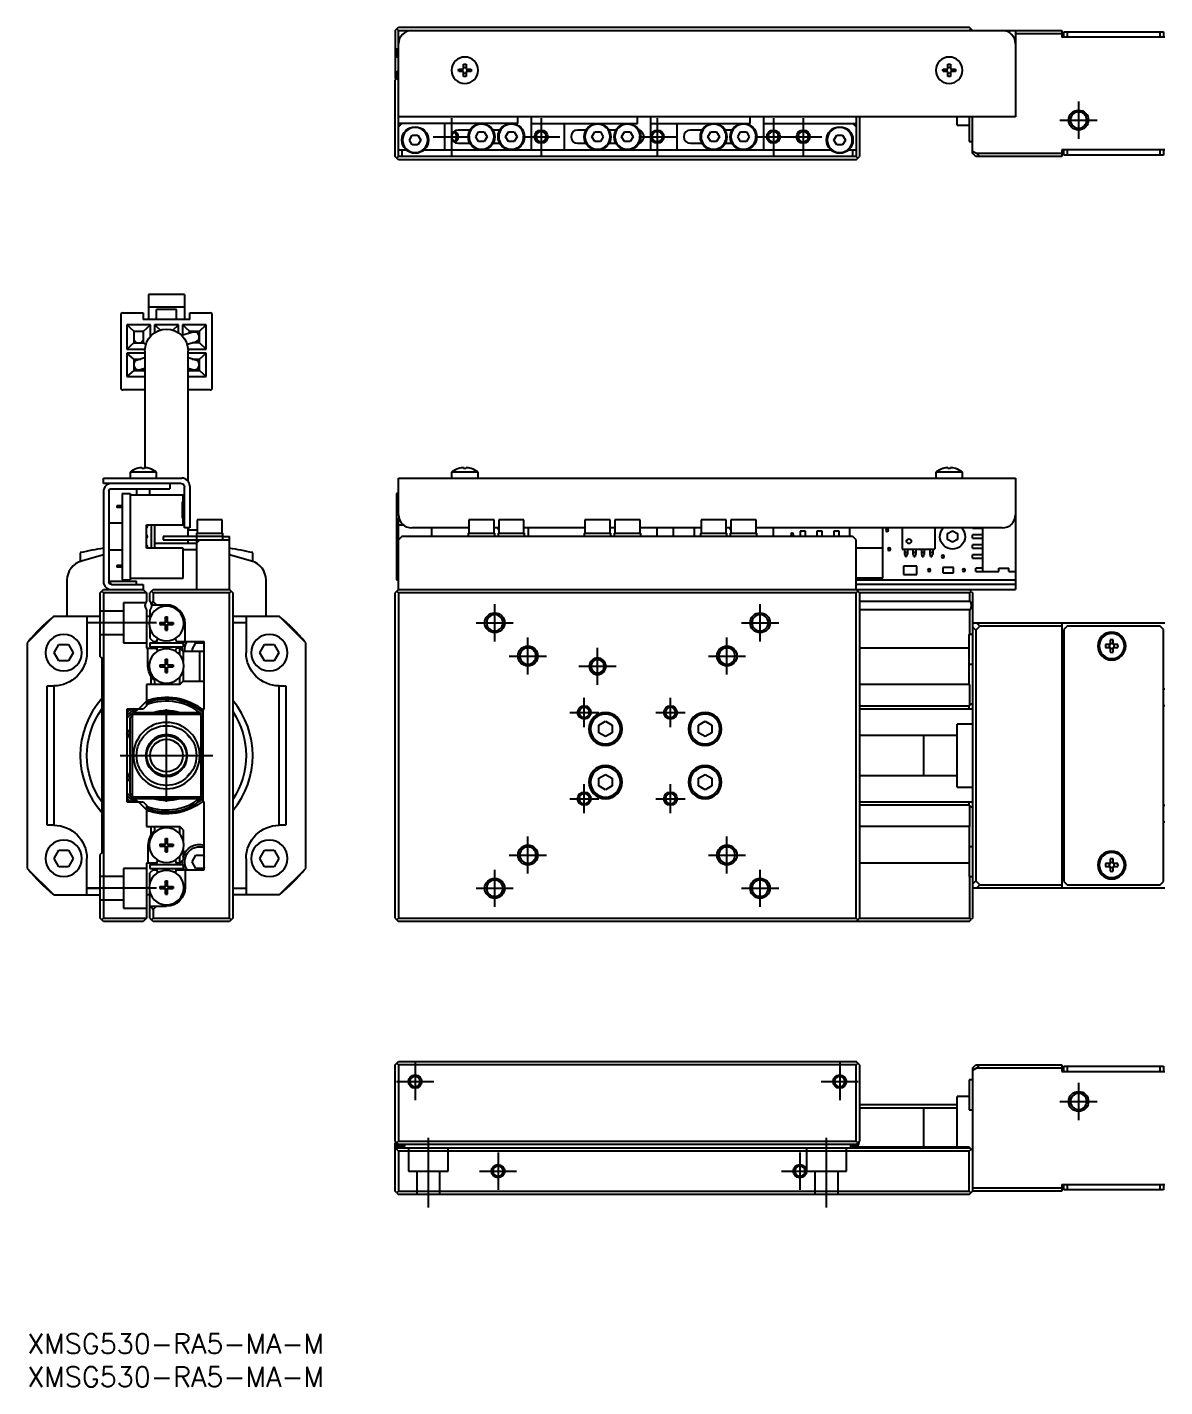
# Model space of a CAD drawing. Extents: x 0 to 802, y -8 to 208.
# Drawn here: x 0 to 171.5, y -8 to 196.9 of the extents above; entities that cross this region are included whole.
import ezdxf

# ---------------------------------------------------------------- set-up
doc = ezdxf.new("R2010")
doc.units = 0
doc.header["$LTSCALE"] = 0.5
doc.linetypes.add('CENTER', pattern=[50.8, 31.75, -6.35, 6.35, -6.35])
doc.linetypes.add('DASHED', pattern=[19.05, 12.7, -6.35])
for name, color, linetype in [('MSM_CENTER', 1, 'CENTER'), ('MSM_CONTINUOUS', 7, 'CONTINUOUS'), ('MSM_DASHED', 4, 'DASHED'), ('MSM_NARROW', 5, 'CONTINUOUS'), ('MSM_PART_NUMBER', 7, 'CONTINUOUS')]:
    doc.layers.add(name, color=color, linetype=linetype)
doc.styles.get("Standard").update_dxf_attribs({"font": 'txt.shx', "height": 1, "bigfont": 'bigfont.shx'})

# ---------------------------------------------------------------- blocks, each defined once
blk = doc.blocks.new('*U2')
at = {"layer": 'MSM_PART_NUMBER'}
blk.add_text('XMSG530-RA5-MA-M', height=3, dxfattribs=at).set_placement((0, -3))
blk = doc.blocks.new('*U3')
at = {"layer": 'MSM_PART_NUMBER'}
blk.add_text('XMSG530-RA5-MA-M', height=3, dxfattribs=at).set_placement((0, -8))

msp = doc.modelspace()

# ---------------------------------------------------------------- linework, layer by layer
at = {"layer": 'MSM_CENTER'}
for p, q in [((158.47, 185.69), (158.47, 180.09)), ((63.97, 183.19), (63.97, 177.59)), ((77.47, 183.19), (77.47, 177.59)), ((94.97, 183.19), (94.97, 177.59)), ((112.47, 183.19), (112.47, 177.59)), ((116.97, 183.19), (116.97, 177.59)), ((155.67, 182.89), (161.27, 182.89)), ((61.17, 180.39), (66.77, 180.39)), ((74.67, 180.39), (80.27, 180.39)), ((92.17, 180.39), (97.77, 180.39)), ((109.67, 180.39), (119.77, 180.39)), ((70.47, 104.33), (70.47, 109.93)), ((110.47, 104.33), (110.47, 109.93)), ((19.5, 107.13), (9, 107.13)), ((67.67, 107.13), (73.27, 107.13)), ((107.67, 107.13), (113.27, 107.13)), ((75.47, 99.33), (75.47, 104.93)), ((105.47, 99.33), (105.47, 104.93)), ((85.97, 97.78), (85.97, 103.38)), ((72.67, 102.13), (78.27, 102.13)), ((83.17, 100.58), (88.77, 100.58)), ((102.67, 102.13), (108.27, 102.13)), ((83.97, 91.43), (83.97, 95.83)), ((96.97, 91.43), (96.97, 95.83)), ((21, 80.13), (21, 94.13)), ((81.77, 93.63), (86.17, 93.63)), ((94.77, 93.63), (99.17, 93.63)), ((14, 87.13), (28, 87.13)), ((83.97, 78.43), (83.97, 82.83)), ((96.97, 78.43), (96.97, 82.83)), ((81.77, 80.63), (86.17, 80.63)), ((94.77, 80.63), (99.17, 80.63)), ((75.47, 69.33), (75.47, 74.93)), ((105.47, 69.33), (105.47, 74.93)), ((72.67, 72.13), (78.27, 72.13)), ((102.67, 72.13), (108.27, 72.13)), ((70.47, 64.33), (70.47, 69.93)), ((110.47, 64.33), (110.47, 69.93)), ((19.5, 67.13), (9, 67.13)), ((67.67, 67.13), (73.27, 67.13)), ((107.67, 67.13), (113.27, 67.13)), ((58.47, 40.8), (58.47, 35.2)), ((122.47, 40.8), (122.47, 35.2)), ((55.67, 38), (61.27, 38)), ((119.67, 38), (125.27, 38)), ((158.47, 37.8), (158.47, 32.2)), ((155.67, 35), (161.27, 35)), ((60.47, 19), (60.47, 29.5)), ((120.47, 19), (120.47, 29.5)), ((70.97, 27.3), (70.97, 21.7)), ((116.47, 27.3), (116.47, 21.7)), ((68.17, 24.5), (73.77, 24.5)), ((113.67, 24.5), (119.27, 24.5))]:
    msp.add_line(p, q, dxfattribs=at)
at = {"layer": 'MSM_CONTINUOUS'}
for p, q in [((55.47, 196.39), (55.97, 196.89)), ((55.97, 196.89), (141.97, 196.89)), ((142.47, 196.39), (141.97, 196.89)), ((55.47, 196.39), (55.47, 189.19)), ((55.72, 196.64), (55.97, 196.39)), ((55.97, 196.39), (155.97, 196.39)), ((55.97, 177.39), (55.97, 196.39)), ((141.97, 196.39), (142.22, 196.64)), ((148.97, 196.39), (148.97, 183.39)), ((155.97, 195.89), (148.97, 195.89)), ((155.97, 196.39), (155.97, 195.39)), ((171.47, 195.39), (155.97, 195.39)), ((156.27, 195.39), (156.27, 196.19)), ((156.27, 196.19), (171.27, 196.19)), ((156.77, 196.19), (156.77, 195.39)), ((170.77, 195.39), (170.77, 196.19)), ((171.27, 196.19), (171.27, 195.39)), ((55.67, 193.59), (55.67, 192.39)), ((55.97, 193.59), (55.67, 193.59)), ((55.97, 192.39), (55.67, 192.39)), ((65.04, 190.59), (65.77, 190.59)), ((65.77, 190.59), (65.77, 191.32)), ((66.17, 191.32), (66.17, 190.59)), ((66.17, 190.59), (66.9, 190.59)), ((138.04, 190.59), (138.77, 190.59)), ((138.77, 190.59), (138.77, 191.32)), ((139.17, 191.32), (139.17, 190.59)), ((139.17, 190.59), (139.9, 190.59)), ((55.97, 190.39), (55.47, 189.89)), ((55.97, 189.89), (55.47, 189.89)), ((55.97, 189.69), (55.47, 189.69)), ((55.47, 188.89), (55.97, 189.39)), ((55.57, 189.09), (55.47, 189.19)), ((55.47, 177.39), (55.47, 188.89)), ((55.57, 188.99), (55.57, 189.19)), ((55.72, 189.14), (55.97, 188.89)), ((55.97, 189.49), (55.87, 189.49)), ((65.77, 190.19), (65.04, 190.19)), ((65.77, 189.46), (65.77, 190.19)), ((66.17, 190.19), (66.17, 189.46)), ((66.9, 190.19), (66.17, 190.19)), ((138.77, 190.19), (138.04, 190.19)), ((138.77, 189.46), (138.77, 190.19)), ((139.17, 190.19), (139.17, 189.46)), ((139.9, 190.19), (139.17, 190.19)), ((148.97, 183.39), (55.97, 183.39)), ((73.97, 182.39), (55.97, 182.39)), ((55.97, 181.89), (56.47, 182.39)), ((62.97, 178.39), (62.97, 182.39)), ((73.97, 182.39), (73.97, 183.39)), ((75.97, 183.39), (75.97, 178.39)), ((75.97, 182.39), (91.97, 182.39)), ((80.97, 178.39), (80.97, 182.39)), ((91.97, 182.39), (91.97, 183.39)), ((93.97, 183.39), (93.97, 178.39)), ((93.97, 182.39), (108.97, 182.39)), ((97.97, 178.39), (97.97, 182.39)), ((108.97, 182.39), (108.97, 183.39)), ((110.97, 183.39), (110.97, 178.39)), ((110.97, 182.39), (124.97, 182.39)), ((124.47, 182.39), (124.97, 181.89)), ((124.97, 183.39), (124.97, 177.39)), ((125.47, 183.39), (125.47, 177.39)), ((140.17, 182.14), (140.17, 183.39)), ((141.97, 183.39), (141.97, 179.64)), ((142.47, 177.89), (142.47, 183.39)), ((57.6, 179.89), (58.04, 180.64)), ((58.04, 180.64), (58.9, 180.64)), ((58.9, 180.64), (59.34, 179.89)), ((66.74, 181.39), (64.97, 181.39)), ((67.6, 180.39), (68.04, 181.14)), ((68.04, 179.64), (67.6, 180.39)), ((68.04, 181.14), (68.9, 181.14)), ((68.9, 181.14), (69.34, 180.39)), ((69.34, 180.39), (68.9, 179.64)), ((71.24, 181.39), (70.2, 181.39)), ((72.1, 180.39), (72.54, 181.14)), ((72.54, 179.64), (72.1, 180.39)), ((72.54, 181.14), (73.4, 181.14)), ((73.4, 181.14), (73.84, 180.39)), ((73.84, 180.39), (73.4, 179.64)), ((84.24, 181.39), (82.97, 181.39)), ((85.1, 180.39), (85.54, 181.14)), ((85.54, 179.64), (85.1, 180.39)), ((85.54, 181.14), (86.4, 181.14)), ((86.4, 181.14), (86.84, 180.39)), ((86.84, 180.39), (86.4, 179.64)), ((88.74, 181.39), (87.7, 181.39)), ((89.6, 180.39), (90.04, 181.14)), ((90.04, 179.64), (89.6, 180.39)), ((90.04, 181.14), (90.9, 181.14)), ((90.9, 181.14), (91.34, 180.39)), ((91.34, 180.39), (90.9, 179.64)), ((101.74, 181.39), (99.97, 181.39)), ((102.6, 180.39), (103.04, 181.14)), ((103.04, 179.64), (102.6, 180.39)), ((103.04, 181.14), (103.9, 181.14)), ((103.9, 181.14), (104.34, 180.39)), ((104.34, 180.39), (103.9, 179.64)), ((106.24, 181.39), (105.2, 181.39)), ((107.1, 180.39), (107.54, 181.14)), ((107.54, 179.64), (107.1, 180.39)), ((107.54, 181.14), (108.4, 181.14)), ((108.4, 181.14), (108.84, 180.39)), ((108.84, 180.39), (108.4, 179.64)), ((121.6, 179.89), (122.04, 180.64)), ((122.04, 180.64), (122.9, 180.64)), ((122.9, 180.64), (123.34, 179.89)), ((140.17, 182.14), (141.97, 182.14)), ((55.97, 178.39), (57.15, 178.39)), ((56.47, 178.39), (56.47, 177.39)), ((58.04, 179.14), (57.6, 179.89)), ((58.9, 179.14), (58.04, 179.14)), ((59.34, 179.89), (58.9, 179.14)), ((59.79, 178.39), (121.15, 178.39)), ((64.97, 179.39), (66.74, 179.39)), ((68.9, 179.64), (68.04, 179.64)), ((70.2, 179.39), (71.24, 179.39)), ((73.4, 179.64), (72.54, 179.64)), ((82.97, 179.39), (84.24, 179.39)), ((86.4, 179.64), (85.54, 179.64)), ((87.7, 179.39), (88.74, 179.39)), ((90.9, 179.64), (90.04, 179.64)), ((99.97, 179.39), (101.74, 179.39)), ((103.9, 179.64), (103.04, 179.64)), ((105.2, 179.39), (106.24, 179.39)), ((108.4, 179.64), (107.54, 179.64)), ((122.04, 179.14), (121.6, 179.89)), ((122.9, 179.14), (122.04, 179.14)), ((123.34, 179.89), (122.9, 179.14)), ((123.79, 178.39), (124.97, 178.39)), ((124.47, 177.39), (124.47, 178.39)), ((141.97, 179.64), (142.47, 179.64)), ((171.47, 178.39), (155.97, 178.39)), ((155.97, 178.39), (155.97, 177.39)), ((156.27, 177.59), (156.27, 178.39)), ((156.77, 178.39), (156.77, 177.59)), ((170.77, 177.59), (170.77, 178.39)), ((171.27, 178.39), (171.27, 177.59)), ((55.97, 176.89), (55.47, 177.39)), ((55.97, 177.39), (55.72, 177.14)), ((124.97, 177.39), (55.97, 177.39)), ((124.97, 176.89), (55.97, 176.89)), ((125.22, 177.14), (124.97, 177.39)), ((124.97, 176.89), (125.47, 177.39)), ((142.47, 178.2), (143.08, 177.89)), ((142.97, 177.39), (142.47, 177.89)), ((155.97, 177.39), (142.97, 177.39)), ((143.08, 177.89), (155.97, 177.89)), ((143.08, 177.89), (143.58, 177.39)), ((171.27, 177.59), (156.27, 177.59)), ((23.7, 156.63), (18.3, 156.63)), ((18.3, 156.63), (18.3, 152.83)), ((23.7, 156.63), (23.7, 152.83)), ((14.4, 153.83), (17.5, 153.83)), ((17.5, 153.83), (17.5, 152.83)), ((23.7, 154.72), (18.3, 154.72)), ((22.5, 154.33), (19.5, 154.33)), ((19.5, 152.83), (19.5, 154.33)), ((22.5, 152.83), (22.5, 154.33)), ((24.5, 152.83), (24.5, 153.83)), ((24.5, 153.83), (27.6, 153.83)), ((14.1, 153.53), (14.1, 142.53)), ((18.6, 152.03), (15, 152.03)), ((15, 152.03), (15, 148.38)), ((16.05, 151.08), (15, 152.03)), ((24.5, 152.83), (17.5, 152.83)), ((17.55, 151.08), (18.6, 152.03)), ((18.6, 150.33), (18.6, 152.03)), ((22.8, 152.03), (19.2, 152.03)), ((19.2, 152.03), (19.2, 150.84)), ((20.07, 151.25), (19.2, 152.03)), ((21.93, 151.25), (22.8, 152.03)), ((22.8, 150.84), (22.8, 152.03)), ((27, 152.03), (23.4, 152.03)), ((23.4, 152.03), (23.4, 150.48)), ((24.45, 151.08), (23.4, 152.03)), ((25.95, 151.08), (27, 152.03)), ((27, 148.38), (27, 152.03)), ((27.9, 142.53), (27.9, 153.53)), ((16.05, 151.08), (16.05, 149.33)), ((16.05, 151.08), (17.55, 151.08)), ((16.42, 149.33), (16.05, 149.71)), ((17.55, 149.71), (17.17, 149.33)), ((17.55, 149.33), (17.55, 151.08)), ((25, 150.93), (23.28, 150.45)), ((24.45, 150.78), (24.45, 151.08)), ((24.45, 151.08), (25.95, 151.08)), ((25.95, 149.71), (25.57, 149.33)), ((25.95, 149.33), (25.95, 151.08)), ((16.05, 149.33), (15, 148.38)), ((15, 148.38), (17.76, 148.38)), ((15, 147.78), (15, 144.23)), ((17.75, 147.78), (15, 147.78)), ((16.05, 146.88), (15, 147.78)), ((16.05, 149.33), (17.55, 149.33)), ((17.55, 149.33), (17.88, 149.04)), ((17.75, 148.13), (17.75, 130.52)), ((24.1, 149.12), (25.4, 149.49)), ((24.27, 149.17), (24.12, 149.04)), ((24.24, 148.38), (27, 148.38)), ((24.25, 128.47), (24.25, 148.13)), ((27, 147.78), (24.25, 147.78)), ((25.95, 149.33), (24.86, 149.33)), ((25.95, 149.33), (27, 148.38)), ((25.95, 146.88), (27, 147.78)), ((27, 144.23), (27, 147.78)), ((16.05, 146.88), (16.05, 145.13)), ((16.05, 146.88), (17.11, 146.88)), ((16.42, 145.13), (16.05, 145.51)), ((17.75, 147.07), (16.59, 146.73)), ((17.01, 145.29), (17.75, 145.51)), ((25.41, 146.73), (24.25, 147.07)), ((24.25, 145.51), (24.99, 145.29)), ((24.89, 146.88), (25.95, 146.88)), ((25.95, 145.51), (25.57, 145.13)), ((25.95, 145.13), (25.95, 146.88)), ((16.05, 145.13), (15, 144.23)), ((15, 144.23), (17.75, 144.23)), ((16.05, 145.13), (17.55, 145.13)), ((17.46, 145.42), (17.17, 145.13)), ((17.55, 145.13), (17.55, 145.45)), ((17.55, 145.13), (17.75, 144.96)), ((24.45, 145.13), (24.25, 144.96)), ((24.25, 144.23), (27, 144.23)), ((24.45, 145.45), (24.45, 145.13)), ((24.45, 145.13), (25.95, 145.13)), ((24.82, 145.13), (24.54, 145.42)), ((25.95, 145.13), (27, 144.23)), ((17.75, 142.23), (14.4, 142.23)), ((27.6, 142.23), (24.25, 142.23)), ((19.5, 129.83), (15.5, 129.83)), ((15.5, 129.83), (15.5, 128.93)), ((16.57, 130.39), (16.55, 130.39)), ((17.3, 130.39), (17.3, 130.52)), ((17.7, 130.39), (17.3, 130.39)), ((17.7, 130.52), (17.7, 130.39)), ((18.45, 130.39), (18.43, 130.39)), ((19.5, 128.93), (19.5, 129.83)), ((67.97, 129.83), (63.97, 129.83)), ((63.97, 129.83), (63.97, 128.93)), ((65.04, 130.39), (65.02, 130.39)), ((65.77, 130.39), (65.77, 130.52)), ((66.17, 130.39), (65.77, 130.39)), ((66.17, 130.52), (66.17, 130.39)), ((66.92, 130.39), (66.9, 130.39)), ((67.97, 128.93), (67.97, 129.83)), ((140.97, 129.83), (136.97, 129.83)), ((136.97, 129.83), (136.97, 128.93)), ((138.04, 130.39), (138.02, 130.39)), ((138.77, 130.39), (138.77, 130.52)), ((139.17, 130.39), (138.77, 130.39)), ((139.17, 130.52), (139.17, 130.39)), ((139.92, 130.39), (139.9, 130.39)), ((140.97, 128.93), (140.97, 129.83)), ((11.5, 128.13), (11.5, 128.93)), ((11.5, 128.93), (23.3, 128.93)), ((23.2, 128.13), (11.5, 128.13)), ((12.7, 127.33), (21.5, 127.33)), ((16.5, 127.33), (16.5, 126.38)), ((18.5, 126.38), (18.5, 127.33)), ((21.5, 128.13), (21.5, 127.33)), ((23.7, 121.43), (23.7, 127.63)), ((24.5, 127.73), (24.5, 121.43)), ((55.97, 123.43), (55.97, 128.93)), ((55.97, 128.93), (148.97, 128.93)), ((148.97, 128.93), (148.97, 112.13)), ((11.5, 126.93), (11.5, 113.33)), ((12.3, 126.93), (12.3, 113.33)), ((14.3, 126.63), (14.3, 113.63)), ((14.3, 126.63), (15.5, 126.63)), ((15.5, 126.63), (15.5, 113.63)), ((23.5, 126.38), (15.5, 126.38)), ((23.4, 122.88), (23.4, 125.38)), ((23.5, 125.38), (23.4, 125.38)), ((23.5, 125.38), (23.5, 126.38)), ((55.97, 126.63), (55.67, 126.63)), ((55.67, 126.63), (55.67, 113.63)), ((14.3, 124.76), (13.5, 124.76)), ((13.5, 124.76), (13.5, 124.51)), ((14.3, 124.51), (13.5, 124.51)), ((23.4, 124.58), (23.5, 124.58)), ((23.4, 124.21), (23.5, 124.21)), ((23.4, 124.06), (23.5, 124.06)), ((23.4, 123.68), (23.5, 123.68)), ((23.5, 123.68), (23.5, 124.58)), ((14.3, 122.13), (12.3, 122.13)), ((18, 121.88), (23.5, 121.88)), ((18, 118.38), (18, 121.88)), ((18.7, 121.88), (18.7, 118.38)), ((19.2, 121.88), (19.2, 118.38)), ((23.5, 122.88), (23.4, 122.88)), ((23.5, 121.88), (23.5, 122.88)), ((24.5, 121.43), (23.7, 121.43)), ((24.25, 120.13), (24.25, 121.43)), ((24.25, 121.13), (25.6, 121.13)), ((29.4, 122.63), (25.6, 122.63)), ((25.6, 122.63), (25.6, 120.63)), ((29.4, 120.63), (29.4, 122.63)), ((56.05, 122.88), (55.97, 122.88)), ((55.97, 112.13), (55.97, 122.88)), ((55.97, 121.88), (56.71, 121.88)), ((66.57, 121.43), (57.97, 121.43)), ((60.97, 120.13), (60.97, 121.43)), ((70.37, 122.63), (66.57, 122.63)), ((66.57, 122.63), (66.57, 120.63)), ((70.37, 120.63), (70.37, 122.63)), ((71.07, 121.43), (70.37, 121.43)), ((74.87, 122.63), (71.07, 122.63)), ((71.07, 122.63), (71.07, 120.63)), ((74.87, 120.63), (74.87, 122.63)), ((84.07, 121.43), (74.87, 121.43)), ((75.57, 120.13), (75.57, 121.43)), ((87.87, 122.63), (84.07, 122.63)), ((84.07, 122.63), (84.07, 120.63)), ((87.87, 120.63), (87.87, 122.63)), ((88.57, 121.43), (87.87, 121.43)), ((92.37, 122.63), (88.57, 122.63)), ((88.57, 122.63), (88.57, 120.63)), ((92.37, 120.63), (92.37, 122.63)), ((101.57, 121.43), (92.37, 121.43)), ((94.97, 120.13), (94.97, 121.43)), ((97.37, 121.43), (97.37, 120.13)), ((100.57, 120.13), (100.57, 121.43)), ((105.37, 122.63), (101.57, 122.63)), ((101.57, 122.63), (101.57, 120.63)), ((105.37, 120.63), (105.37, 122.63)), ((106.07, 121.43), (105.37, 121.43)), ((109.87, 122.63), (106.07, 122.63)), ((106.07, 122.63), (106.07, 120.63)), ((109.87, 120.63), (109.87, 122.63)), ((146.97, 121.43), (109.87, 121.43)), ((112.47, 120.13), (112.47, 121.43)), ((117.3, 120.93), (116.5, 120.93)), ((116.5, 120.93), (116.5, 120.13)), ((117.3, 120.13), (117.3, 120.93)), ((119.84, 120.93), (119.04, 120.93)), ((119.04, 120.93), (119.04, 120.13)), ((119.84, 120.13), (119.84, 120.93)), ((122.38, 120.93), (121.58, 120.93)), ((121.58, 120.93), (121.58, 120.13)), ((122.38, 120.13), (122.38, 120.93)), ((123.97, 120.13), (123.97, 121.43)), ((128.97, 113.88), (128.97, 121.43)), ((131.91, 118.28), (131.91, 121.43)), ((136.81, 121.43), (136.81, 118.28)), ((138.72, 120.57), (139.47, 121)), ((139.47, 121), (140.22, 120.57)), ((142.47, 121.38), (142.47, 121.43)), ((142.47, 121.38), (143.97, 121.38)), ((143.97, 121.43), (143.97, 114.88)), ((19.2, 119.13), (25.5, 119.13)), ((20.5, 120.13), (20.5, 119.63)), ((29.5, 120.13), (20.5, 120.13)), ((20.5, 119.63), (30.5, 119.63)), ((24.25, 119.13), (24.25, 119.63)), ((25.5, 120.63), (29.5, 120.63)), ((25.5, 120.63), (25.5, 112.13)), ((25.5, 119.13), (26, 119.63)), ((29.5, 119.63), (29.5, 120.63)), ((29.5, 120.13), (30.5, 120.13)), ((30.5, 112.13), (30.5, 120.13)), ((56.47, 120.13), (55.97, 119.63)), ((124.47, 120.13), (56.47, 120.13)), ((66.47, 120.63), (70.47, 120.63)), ((66.47, 120.63), (66.47, 120.13)), ((70.47, 120.13), (70.47, 120.63)), ((70.97, 120.63), (74.97, 120.63)), ((70.97, 120.63), (70.97, 120.13)), ((74.97, 120.13), (74.97, 120.63)), ((83.97, 120.63), (87.97, 120.63)), ((83.97, 120.63), (83.97, 120.13)), ((87.97, 120.13), (87.97, 120.63)), ((88.47, 120.63), (92.47, 120.63)), ((88.47, 120.63), (88.47, 120.13)), ((92.47, 120.13), (92.47, 120.63)), ((101.47, 120.63), (105.47, 120.63)), ((101.47, 120.63), (101.47, 120.13)), ((105.47, 120.13), (105.47, 120.63)), ((105.97, 120.63), (109.97, 120.63)), ((105.97, 120.63), (105.97, 120.13)), ((109.97, 120.13), (109.97, 120.63)), ((124.97, 119.63), (124.47, 120.13)), ((124.97, 112.13), (124.97, 119.63)), ((138.72, 119.7), (138.72, 120.57)), ((139.47, 119.27), (138.72, 119.7)), ((140.22, 119.7), (139.47, 119.27)), ((140.22, 120.57), (140.22, 119.7)), ((142.47, 119.88), (142.47, 120.38)), ((143.97, 120.38), (142.47, 120.38)), ((142.47, 119.88), (143.97, 119.88)), ((142.47, 118.38), (142.47, 118.88)), ((143.97, 118.88), (142.47, 118.88)), ((8, 117.7), (8, 116.38)), ((11.5, 117.39), (8.17, 116.44)), ((12.3, 118.13), (14.3, 118.13)), ((23.5, 118.38), (18, 118.38)), ((23.5, 113.88), (23.5, 118.38)), ((25.5, 118.13), (23.5, 118.13)), ((33.83, 116.44), (30.5, 117.39)), ((34, 116.38), (34, 117.7)), ((128.97, 118.38), (124.97, 118.38)), ((136.71, 118.18), (132.01, 118.18)), ((132.24, 118.18), (132.24, 117.45)), ((132.67, 117.74), (132.24, 117.74)), ((132.36, 117.38), (132.24, 117.45)), ((132.36, 117.13), (132.36, 117.38)), ((132.36, 117.13), (132.56, 117.13)), ((132.67, 117.45), (132.56, 117.38)), ((132.56, 117.38), (132.56, 117.13)), ((132.67, 118.18), (132.67, 117.45)), ((133.51, 118.18), (133.51, 117.45)), ((133.94, 117.74), (133.51, 117.74)), ((133.63, 117.38), (133.51, 117.45)), ((133.63, 117.13), (133.63, 117.38)), ((133.63, 117.13), (133.83, 117.13)), ((133.94, 117.45), (133.83, 117.38)), ((133.83, 117.38), (133.83, 117.13)), ((133.94, 118.18), (133.94, 117.45)), ((134.78, 118.18), (134.78, 117.45)), ((135.21, 117.74), (134.78, 117.74)), ((134.9, 117.38), (134.78, 117.45)), ((134.9, 117.13), (134.9, 117.38)), ((134.9, 117.13), (135.1, 117.13)), ((135.21, 117.45), (135.1, 117.38)), ((135.1, 117.38), (135.1, 117.13)), ((135.21, 118.18), (135.21, 117.45)), ((136.05, 118.18), (136.05, 117.45)), ((136.48, 117.74), (136.05, 117.74)), ((136.17, 117.38), (136.05, 117.45)), ((136.17, 117.13), (136.17, 117.38)), ((136.17, 117.13), (136.37, 117.13)), ((136.48, 117.45), (136.37, 117.38)), ((136.37, 117.38), (136.37, 117.13)), ((136.48, 118.18), (136.48, 117.45)), ((142.47, 118.38), (143.97, 118.38)), ((142.47, 116.88), (142.47, 117.38)), ((143.97, 117.38), (142.47, 117.38)), ((142.47, 116.88), (143.97, 116.88)), ((13.5, 115.76), (13.5, 115.51)), ((14.3, 115.76), (13.5, 115.76)), ((14.3, 115.51), (13.5, 115.51)), ((134.09, 115.68), (132.09, 115.68)), ((132.09, 115.68), (132.09, 114.43)), ((134.09, 114.43), (134.09, 115.68)), ((138.01, 115.45), (138.01, 114.65)), ((139.61, 115.45), (138.01, 115.45)), ((139.61, 114.65), (139.61, 115.45)), ((142.97, 114.88), (142.97, 115.38)), ((143.97, 115.38), (142.97, 115.38)), ((142.97, 114.88), (146.47, 114.88)), ((146.47, 114.88), (146.47, 115.38)), ((146.47, 115.38), (147.97, 115.38)), ((147.97, 114.88), (147.97, 115.38)), ((147.97, 114.88), (148.97, 114.88)), ((6, 113.55), (6, 108.13)), ((12.5, 113.43), (16.5, 113.43)), ((12.5, 113.43), (12.5, 112.99)), ((12.7, 112.93), (17.5, 112.93)), ((14.3, 113.63), (15.5, 113.63)), ((15.22, 113.63), (15.22, 113.43)), ((15.5, 113.88), (23.5, 113.88)), ((16.5, 112.93), (16.5, 113.43)), ((17.5, 112.93), (17.5, 112.13)), ((36, 108.13), (36, 113.55)), ((55.67, 113.63), (55.97, 113.63)), ((128.97, 113.88), (124.97, 113.88)), ((124.97, 113.63), (148.97, 113.63)), ((148.97, 112.93), (124.97, 112.93)), ((132.09, 114.43), (134.09, 114.43)), ((138.01, 114.65), (139.61, 114.65)), ((11, 111.63), (11.25, 111.88)), ((11, 102.03), (11, 111.63)), ((11.25, 111.88), (11.5, 112.13)), ((11.5, 111.63), (11.25, 111.88)), ((11.5, 112.13), (17.5, 112.13)), ((11.5, 111.63), (11.5, 62.63)), ((18, 111.63), (11.5, 111.63)), ((17.5, 112.13), (18, 111.63)), ((18, 111.63), (18, 110.4)), ((18.75, 111.88), (18.5, 111.63)), ((18.5, 110.4), (18.5, 111.63)), ((18.75, 111.88), (19, 112.13)), ((19, 111.63), (18.75, 111.88)), ((19, 112.13), (30.5, 112.13)), ((19, 111.63), (19, 110.33)), ((30.5, 111.63), (19, 111.63)), ((30.5, 112.13), (31, 111.63)), ((30.75, 111.88), (30.5, 111.63)), ((30.5, 62.63), (30.5, 111.63)), ((31, 111.63), (31, 62.63)), ((55.97, 112.13), (55.47, 111.63)), ((55.47, 62.63), (55.47, 111.63)), ((55.72, 111.88), (55.97, 111.63)), ((55.97, 112.13), (148.97, 112.13)), ((124.97, 111.63), (55.97, 111.63)), ((55.97, 111.63), (55.97, 62.63)), ((125.47, 111.63), (124.97, 112.13)), ((124.97, 111.63), (125.22, 111.88)), ((124.97, 62.63), (124.97, 111.63)), ((142.07, 111.63), (125.47, 111.63)), ((125.47, 111.63), (125.47, 62.63)), ((142.27, 111.83), (141.97, 112.13)), ((142.07, 111.63), (142.27, 111.83)), ((142.07, 110.4), (142.07, 111.63)), ((142.27, 111.83), (142.47, 111.63)), ((142.47, 111.63), (142.47, 62.63)), ((18, 109.07), (18, 103.33)), ((18.5, 109.07), (18.5, 107.75)), ((19, 110.33), (18.73, 109.95)), ((18.74, 109.83), (21, 109.83)), ((19.5, 109.83), (19, 110.33)), ((125.47, 110.4), (142.07, 110.4)), ((142.07, 109.07), (125.47, 109.07)), ((142.07, 105.38), (142.07, 109.07)), ((4, 108.13), (0, 104.13)), ((4, 108.13), (11, 108.13)), ((9, 108.13), (9, 102.63)), ((11, 107.13), (9, 107.13)), ((18, 108.13), (18.5, 108.13)), ((18.4, 107.13), (18, 107.13)), ((20, 107.18), (20.79, 107.18)), ((20, 107.18), (20, 106.89)), ((20, 106.89), (20.79, 106.89)), ((20.53, 106.89), (20.53, 107.18)), ((20.85, 108.03), (21.14, 108.03)), ((20.85, 107.24), (20.85, 108.03)), ((21.14, 107.5), (20.85, 107.5)), ((20.85, 106.03), (20.85, 106.83)), ((20.85, 106.56), (21.14, 106.56)), ((21.14, 107.24), (21.14, 108.03)), ((21.14, 106.03), (21.14, 106.83)), ((21.2, 107.18), (22, 107.18)), ((21.2, 106.89), (22, 106.89)), ((21.47, 106.89), (21.47, 107.18)), ((22, 107.18), (22, 106.89)), ((23.8, 104.33), (23.8, 107.03)), ((31, 108.13), (38, 108.13)), ((33, 107.13), (31, 107.13)), ((33, 108.13), (33, 102.63)), ((42, 104.13), (38, 108.13)), ((142.47, 107.13), (171.47, 107.13)), ((143.58, 106.63), (142.97, 106.02)), ((143.08, 107.13), (143.58, 106.63)), ((155.97, 106.63), (143.58, 106.63)), ((155.97, 107.13), (155.97, 67.13)), ((156.77, 106.63), (156.27, 106.13)), ((170.77, 106.63), (156.77, 106.63)), ((171.27, 106.13), (170.77, 106.63)), ((18.5, 106.32), (18.5, 104.83)), ((18.5, 104.83), (19, 104.33)), ((20.85, 106.03), (21.14, 106.03)), ((22.54, 104.33), (22.33, 104.71)), ((141.97, 97.83), (141.97, 105.38)), ((142.47, 105.38), (141.97, 105.38)), ((142.97, 106.02), (142.47, 106.52)), ((142.97, 106.02), (142.97, 68.25)), ((156.27, 106.13), (156.27, 68.13)), ((163.23, 104.55), (163.23, 103.87)), ((163.71, 103.87), (163.71, 104.55)), ((171.27, 68.13), (171.27, 106.13)), ((0, 104.13), (0, 70.13)), ((4.06, 102.63), (4.78, 103.88)), ((4.78, 101.38), (4.06, 102.63)), ((4.78, 103.88), (6.22, 103.88)), ((6.22, 103.88), (6.94, 102.63)), ((6.94, 102.63), (6.22, 101.38)), ((18, 103.33), (19.46, 103.33)), ((18.2, 100.63), (18.2, 103.33)), ((18.5, 104.13), (18.5, 103.53)), ((18.5, 104.13), (23.5, 104.13)), ((18.5, 103.53), (23.5, 103.53)), ((19, 104.33), (19.46, 104.33)), ((19.54, 104.47), (19.46, 104.33)), ((19.46, 103.33), (19.67, 102.96)), ((22.46, 103.2), (22.54, 103.33)), ((22.54, 104.33), (26.7, 104.33)), ((23, 103.33), (22.54, 103.33)), ((23, 102.3), (23, 103.33)), ((23.5, 102.83), (23, 103.33)), ((23.5, 104.13), (23.5, 103.53)), ((23.5, 102.83), (23.5, 101.35)), ((26.7, 102.83), (23.5, 102.83)), ((24.85, 103.13), (25.42, 104.13)), ((25.02, 102.83), (24.85, 103.13)), ((25.42, 104.13), (26.58, 104.13)), ((26, 98.33), (26, 102.83)), ((26.58, 104.13), (26.7, 103.92)), ((26.7, 94.13), (26.7, 104.33)), ((35.06, 102.63), (35.78, 103.88)), ((35.78, 101.38), (35.06, 102.63)), ((35.78, 103.88), (37.22, 103.88)), ((37.22, 103.88), (37.94, 102.63)), ((37.94, 102.63), (37.22, 101.38)), ((42, 70.13), (42, 104.13)), ((141.97, 103.33), (125.47, 103.33)), ((163.23, 103.87), (162.55, 103.87)), ((162.55, 103.39), (163.23, 103.39)), ((163.23, 103.39), (163.23, 102.72)), ((164.39, 103.87), (163.71, 103.87)), ((163.71, 102.72), (163.71, 103.39)), ((163.71, 103.39), (164.39, 103.39)), ((6.22, 101.38), (4.78, 101.38)), ((11, 102.03), (11.3, 101.73)), ((11.3, 72.53), (11.3, 101.73)), ((20, 100.78), (20.79, 100.78)), ((20, 100.78), (20, 100.49)), ((20, 100.49), (20.79, 100.49)), ((20.53, 100.49), (20.53, 100.78)), ((20.85, 101.63), (21.14, 101.63)), ((20.85, 100.84), (20.85, 101.63)), ((21.14, 101.1), (20.85, 101.1)), ((20.85, 99.63), (20.85, 100.43)), ((21.14, 100.84), (21.14, 101.63)), ((21.14, 99.63), (21.14, 100.43)), ((21.2, 100.78), (22, 100.78)), ((21.2, 100.49), (22, 100.49)), ((21.47, 100.49), (21.47, 100.78)), ((22, 100.78), (22, 100.49)), ((37.22, 101.38), (35.78, 101.38)), ((141.97, 100.88), (142.47, 100.88)), ((18.7, 97.83), (18.7, 99.04)), ((19.2, 98.49), (19.2, 97.83)), ((20.85, 100.16), (21.14, 100.16)), ((20.85, 99.63), (21.14, 99.63)), ((23, 97.83), (23, 98.97)), ((23.5, 99.92), (23.5, 98.33)), ((3, 76.63), (3, 97.63)), ((3, 97.63), (4, 97.63)), ((4, 97.63), (4, 76.63)), ((23, 97.83), (18, 97.83)), ((18, 97.83), (18, 94.63)), ((23, 97.83), (23.5, 98.33)), ((23.5, 98.33), (26.7, 98.33)), ((38, 76.63), (38, 97.63)), ((38, 97.63), (39, 97.63)), ((39, 97.63), (39, 76.63)), ((142.07, 97.83), (125.47, 97.83)), ((142.07, 94.78), (142.07, 97.83)), ((156.27, 97.13), (155.97, 97.13)), ((171.47, 97.13), (171.27, 97.13)), ((16.79, 94.13), (18, 95.34)), ((18, 94.63), (17.5, 94.13)), ((125.47, 94.63), (141.97, 94.63)), ((141.97, 94.63), (142.07, 94.78)), ((141.97, 94.13), (141.97, 94.63)), ((142.47, 94.94), (142.07, 94.78)), ((155.97, 95.38), (156.27, 95.38)), ((171.47, 94.63), (171.27, 94.63)), ((17.5, 94.13), (15, 94.13)), ((15, 94.13), (15, 80.13)), ((15.5, 92.83), (15.8, 93.13)), ((15.5, 81.43), (15.5, 92.83)), ((16, 93.33), (15.8, 93.13)), ((15.8, 93.13), (15.8, 81.13)), ((16, 93.33), (16.3, 93.63)), ((26, 93.33), (16, 93.33)), ((16.3, 93.63), (25.7, 93.63)), ((25.7, 93.63), (26, 93.33)), ((26.2, 93.13), (26, 93.33)), ((26.2, 81.13), (26.2, 93.13)), ((26.2, 93.13), (26.5, 92.83)), ((26.5, 80.13), (26.5, 94.13)), ((26.5, 94.13), (26.7, 94.13)), ((86.17, 91.71), (87.17, 92.29)), ((87.17, 92.29), (88.17, 91.71)), ((101.17, 91.71), (102.17, 92.29)), ((102.17, 92.29), (103.17, 91.71)), ((142.47, 94.13), (125.47, 94.13)), ((24.2, 90.11), (24.2, 90.3)), ((86.17, 90.56), (86.17, 91.71)), ((87.17, 89.98), (86.17, 90.56)), ((88.17, 90.56), (87.17, 89.98)), ((88.17, 91.71), (88.17, 90.56)), ((101.17, 90.56), (101.17, 91.71)), ((102.17, 89.98), (101.17, 90.56)), ((103.17, 90.56), (102.17, 89.98)), ((103.17, 91.71), (103.17, 90.56)), ((140.17, 82.38), (140.17, 91.88)), ((142.47, 91.88), (140.17, 91.88)), ((156.17, 92.13), (155.97, 91.93)), ((156.17, 92.13), (156.17, 82.13)), ((156.27, 92.13), (156.17, 92.13)), ((24.2, 90.11), (24.42, 89.88)), ((24.42, 90.05), (24.42, 89.88)), ((24.42, 89.88), (24.56, 89.88)), ((140.17, 90.13), (125.47, 90.13)), ((135.17, 84.13), (135.17, 90.13)), ((18.03, 86.07), (18.03, 86.07)), ((23.96, 86.07), (23.96, 86.07)), ((19.56, 84.33), (19.62, 84.33)), ((19.69, 84.27), (19.62, 84.33)), ((22.37, 84.33), (22.31, 84.27)), ((22.37, 84.33), (22.44, 84.33)), ((24.42, 84.38), (24.2, 84.16)), ((24.2, 83.97), (24.2, 84.16)), ((24.42, 84.38), (24.42, 84.22)), ((24.56, 84.38), (24.42, 84.38)), ((86.17, 83.71), (87.17, 84.29)), ((87.17, 84.29), (88.17, 83.71)), ((101.17, 83.71), (102.17, 84.29)), ((102.17, 84.29), (103.17, 83.71)), ((125.47, 84.13), (140.17, 84.13)), ((86.17, 82.56), (86.17, 83.71)), ((87.17, 81.98), (86.17, 82.56)), ((88.17, 82.56), (87.17, 81.98)), ((88.17, 83.71), (88.17, 82.56)), ((101.17, 82.56), (101.17, 83.71)), ((102.17, 81.98), (101.17, 82.56)), ((103.17, 82.56), (102.17, 81.98)), ((103.17, 83.71), (103.17, 82.56)), ((140.17, 82.38), (142.47, 82.38)), ((155.97, 82.33), (156.17, 82.13)), ((156.17, 82.13), (156.27, 82.13)), ((15, 80.13), (17.5, 80.13)), ((15.8, 81.13), (15.5, 81.43)), ((15.8, 81.13), (16, 80.93)), ((16, 80.93), (26, 80.93)), ((16.3, 80.63), (16, 80.93)), ((25.7, 80.63), (16.3, 80.63)), ((18, 78.93), (16.79, 80.13)), ((17.5, 80.13), (18, 79.63)), ((26, 80.93), (25.7, 80.63)), ((26, 80.93), (26.2, 81.13)), ((26.5, 81.43), (26.2, 81.13)), ((26.7, 80.13), (26.5, 80.13)), ((26.7, 69.93), (26.7, 80.13)), ((125.47, 80.13), (142.47, 80.13)), ((141.97, 79.63), (141.97, 80.13)), ((18, 79.63), (18, 76.43)), ((141.97, 79.63), (125.47, 79.63)), ((142.07, 79.49), (141.97, 79.63)), ((142.07, 76.43), (142.07, 79.49)), ((142.07, 79.49), (142.47, 79.33)), ((156.27, 78.88), (155.97, 78.88)), ((171.27, 79.63), (171.47, 79.63)), ((4, 76.63), (3, 76.63)), ((18, 76.43), (23, 76.43)), ((18.7, 75.23), (18.7, 76.43)), ((19.2, 76.43), (19.2, 75.78)), ((23, 75.3), (23, 76.43)), ((23.5, 75.93), (23, 76.43)), ((23.5, 75.93), (23.5, 74.35)), ((39, 76.63), (38, 76.63)), ((142.07, 76.43), (125.47, 76.43)), ((141.97, 76.43), (141.97, 68.88)), ((155.97, 77.13), (156.27, 77.13)), ((171.27, 77.13), (171.47, 77.13)), ((20, 73.78), (20.79, 73.78)), ((20, 73.78), (20, 73.49)), ((20.53, 73.49), (20.53, 73.78)), ((20.85, 74.63), (21.14, 74.63)), ((20.85, 73.84), (20.85, 74.63)), ((21.14, 74.1), (20.85, 74.1)), ((21.14, 73.84), (21.14, 74.63)), ((21.2, 73.78), (22, 73.78)), ((21.47, 73.49), (21.47, 73.78)), ((22, 73.78), (22, 73.49)), ((4.06, 71.63), (4.78, 72.88)), ((4.78, 72.88), (6.22, 72.88)), ((6.22, 72.88), (6.94, 71.63)), ((11.3, 72.53), (11, 72.23)), ((11, 62.63), (11, 72.23)), ((18.2, 73.63), (18.2, 70.93)), ((20, 73.49), (20.79, 73.49)), ((20.85, 72.63), (20.85, 73.43)), ((20.85, 73.16), (21.14, 73.16)), ((20.85, 72.63), (21.14, 72.63)), ((21.14, 72.63), (21.14, 73.43)), ((21.2, 73.49), (22, 73.49)), ((23, 70.93), (23, 71.97)), ((23.5, 72.92), (23.5, 71.43)), ((24.85, 71.13), (25.42, 72.13)), ((25.42, 72.13), (26.58, 72.13)), ((26.58, 72.13), (26.7, 71.92)), ((35.06, 71.63), (35.78, 72.88)), ((35.78, 72.88), (37.22, 72.88)), ((37.22, 72.88), (37.94, 71.63)), ((142.47, 73.38), (141.97, 73.38)), ((0, 70.13), (4, 66.13)), ((4.78, 70.38), (4.06, 71.63)), ((6.22, 70.38), (4.78, 70.38)), ((6.94, 71.63), (6.22, 70.38)), ((9, 66.13), (9, 71.63)), ((19.46, 70.93), (18, 70.93)), ((18, 70.93), (18, 62.63)), ((18.5, 70.73), (18.5, 70.13)), ((18.5, 70.73), (23.5, 70.73)), ((18.5, 70.13), (23.5, 70.13)), ((19, 69.93), (18.5, 69.43)), ((19, 69.93), (19.46, 69.93)), ((19.67, 71.31), (19.46, 70.93)), ((19.46, 69.93), (19.54, 69.8)), ((22.33, 69.56), (22.54, 69.93)), ((22.54, 70.93), (22.46, 71.07)), ((23, 70.93), (22.54, 70.93)), ((22.54, 69.93), (26.7, 69.93)), ((23, 70.93), (23.5, 71.43)), ((23.5, 70.73), (23.5, 70.13)), ((23.8, 69.93), (23.8, 67.23)), ((25.42, 70.13), (24.85, 71.13)), ((26.58, 70.13), (25.42, 70.13)), ((26.7, 70.35), (26.58, 70.13)), ((33, 71.63), (33, 66.13)), ((35.78, 70.38), (35.06, 71.63)), ((37.22, 70.38), (35.78, 70.38)), ((37.94, 71.63), (37.22, 70.38)), ((38, 66.13), (42, 70.13)), ((141.97, 70.93), (125.47, 70.93)), ((163.23, 70.87), (162.55, 70.87)), ((162.55, 70.39), (163.23, 70.39)), ((163.23, 71.55), (163.23, 70.87)), ((163.23, 70.39), (163.23, 69.72)), ((163.71, 70.87), (163.71, 71.55)), ((164.39, 70.87), (163.71, 70.87)), ((163.71, 70.39), (164.39, 70.39)), ((163.71, 69.72), (163.71, 70.39)), ((18.5, 67.95), (18.5, 69.43)), ((20.85, 68.23), (21.14, 68.23)), ((20.85, 67.44), (20.85, 68.23)), ((21.14, 67.7), (20.85, 67.7)), ((21.14, 67.44), (21.14, 68.23)), ((141.97, 68.88), (142.47, 68.88)), ((142.07, 62.63), (142.07, 68.88)), ((142.47, 67.75), (142.97, 68.25)), ((142.97, 68.25), (143.58, 67.63)), ((143.58, 67.63), (143.08, 67.13)), ((143.58, 67.63), (155.97, 67.63)), ((156.27, 68.13), (156.77, 67.63)), ((156.77, 67.63), (170.77, 67.63)), ((170.77, 67.63), (171.27, 68.13)), ((4, 66.13), (11, 66.13)), ((9, 67.13), (11, 67.13)), ((18.4, 67.13), (18, 67.13)), ((18.5, 66.13), (18, 66.13)), ((18.5, 62.63), (18.5, 66.52)), ((20, 67.38), (20.79, 67.38)), ((20, 67.38), (20, 67.09)), ((20, 67.09), (20.79, 67.09)), ((20.53, 67.09), (20.53, 67.38)), ((20.85, 66.23), (20.85, 67.03)), ((20.85, 66.76), (21.14, 66.76)), ((20.85, 66.23), (21.14, 66.23)), ((21.14, 66.23), (21.14, 67.03)), ((21.2, 67.38), (22, 67.38)), ((21.2, 67.09), (22, 67.09)), ((21.47, 67.09), (21.47, 67.38)), ((22, 67.38), (22, 67.09)), ((31, 67.13), (33, 67.13)), ((38, 66.13), (31, 66.13)), ((171.47, 67.13), (142.47, 67.13)), ((18.5, 64.43), (21, 64.43)), ((18.65, 64.43), (19, 63.93)), ((19, 63.93), (19.5, 64.43)), ((19, 63.93), (19, 62.63)), ((11.25, 62.38), (11, 62.63)), ((11.25, 62.38), (11.5, 62.63)), ((11.5, 62.13), (11.25, 62.38)), ((11.5, 62.63), (18, 62.63)), ((17.5, 62.13), (11.5, 62.13)), ((18, 62.63), (17.5, 62.13)), ((18.5, 62.63), (18.75, 62.38)), ((18.75, 62.38), (19, 62.63)), ((19, 62.13), (18.75, 62.38)), ((19, 62.63), (30.5, 62.63)), ((30.5, 62.13), (19, 62.13)), ((30.5, 62.63), (30.75, 62.38)), ((31, 62.63), (30.5, 62.13)), ((55.47, 62.63), (55.97, 62.13)), ((55.97, 62.63), (55.72, 62.38)), ((55.97, 62.63), (124.97, 62.63)), ((141.97, 62.13), (55.97, 62.13)), ((125.22, 62.38), (124.97, 62.63)), ((124.97, 62.13), (125.47, 62.63)), ((125.47, 62.63), (142.07, 62.63)), ((141.97, 62.13), (142.27, 62.43)), ((142.27, 62.43), (142.07, 62.63)), ((142.47, 62.63), (142.27, 62.43)), ((55.47, 40.5), (55.97, 41)), ((55.97, 41), (124.97, 41)), ((125.47, 40.5), (124.97, 41)), ((55.47, 29), (55.47, 40.5)), ((55.72, 40.75), (55.97, 40.5)), ((124.97, 40.5), (55.97, 40.5)), ((55.97, 40.5), (55.97, 29)), ((124.97, 40.5), (125.22, 40.75)), ((124.97, 29), (124.97, 40.5)), ((125.47, 40.5), (125.47, 29)), ((142.47, 40), (142.97, 40.5)), ((143.08, 40), (142.47, 39.69)), ((142.47, 40), (142.47, 21.5)), ((142.97, 40.5), (155.97, 40.5)), ((143.58, 40.5), (143.08, 40)), ((155.97, 40), (143.08, 40)), ((155.97, 40.5), (155.97, 39.5)), ((155.97, 39.5), (171.47, 39.5)), ((156.27, 39.5), (156.27, 40.3)), ((156.27, 40.3), (171.27, 40.3)), ((156.77, 40.3), (156.77, 39.5)), ((170.77, 39.5), (170.77, 40.3)), ((171.27, 40.3), (171.27, 39.5)), ((141.97, 38.25), (141.97, 33.75)), ((142.47, 38.25), (141.97, 38.25)), ((140.17, 28.1), (140.17, 35.75)), ((141.97, 35.75), (140.17, 35.75)), ((140.17, 34.5), (125.47, 34.5)), ((140.17, 34), (125.47, 34)), ((135.17, 28), (135.17, 34)), ((141.97, 33.75), (142.47, 33.75)), ((55.97, 28.5), (55.47, 29)), ((55.47, 28.7), (55.57, 28.8)), ((55.47, 21.5), (55.47, 28.7)), ((55.57, 28.7), (55.57, 28.9)), ((55.97, 29), (55.72, 28.75)), ((55.97, 29), (124.97, 29)), ((125.22, 28.75), (124.97, 29)), ((125.47, 29), (124.97, 28.5)), ((125.37, 28.9), (125.37, 28.7)), ((56.87, 28.2), (55.47, 28.2)), ((55.47, 28), (55.97, 27.5)), ((55.47, 28), (142.07, 28)), ((55.87, 28.4), (56.57, 28.4)), ((124.97, 28.5), (55.97, 28.5)), ((141.97, 27.5), (55.97, 27.5)), ((55.97, 27.5), (55.97, 21.5)), ((56.87, 28.5), (56.87, 28.2)), ((124.07, 28.5), (124.07, 28.1)), ((141.97, 28.1), (124.07, 28.1)), ((124.37, 28.4), (125.07, 28.4)), ((142.47, 27.6), (141.97, 28.1)), ((141.97, 27.5), (142.27, 27.8)), ((141.97, 21.5), (141.97, 27.5)), ((55.72, 21.25), (55.47, 21.5)), ((55.97, 21.5), (55.72, 21.25)), ((55.72, 21.25), (55.97, 21)), ((55.97, 21.5), (141.97, 21.5)), ((141.97, 21), (55.97, 21)), ((142.22, 21.25), (141.97, 21.5)), ((141.97, 21), (142.47, 21.5)), ((142.47, 22), (155.97, 22)), ((155.97, 21.5), (142.47, 21.5)), ((155.97, 22.5), (171.47, 22.5)), ((155.97, 22.5), (155.97, 21.5)), ((156.27, 21.7), (156.27, 22.5)), ((171.27, 21.7), (156.27, 21.7)), ((156.77, 22.5), (156.77, 21.7)), ((170.77, 21.7), (170.77, 22.5)), ((171.27, 22.5), (171.27, 21.7))]:
    msp.add_line(p, q, dxfattribs=at)
at = {"layer": 'MSM_CONTINUOUS', "extrusion": (0, 0, -1)}
for centre, radius in [((-65.97, 190.39), 2), ((-138.97, 190.39), 2), ((-158.47, 182.89), 1.23), ((-58.47, 179.89), 1.9), ((-68.47, 180.39), 1.9), ((-72.97, 180.39), 1.9), ((-77.47, 180.39), 0.783), ((-85.97, 180.39), 1.9), ((-90.47, 180.39), 1.9), ((-103.47, 180.39), 1.9), ((-107.97, 180.39), 1.9), ((-112.47, 180.39), 0.783), ((-116.97, 180.39), 0.783), ((-122.47, 179.89), 1.9), ((-129.6, 121.08), 0.2), ((-115.31, 120.45), 0.2), ((-129.92, 118.24), 0.2), ((-138.01, 117.13), 0.2), ((-135.95, 115.05), 0.2), ((-141.19, 115.05), 0.2), ((-21, 107.03), 2.6), ((-70.47, 107.13), 1.23), ((-110.47, 107.13), 1.23), ((-5.5, 102.63), 2.75), ((-36.5, 102.63), 2.75), ((-163.47, 103.63), 2.1), ((-163.47, 103.63), 1.9), ((-21, 100.63), 2.6), ((-75.47, 102.13), 1.23), ((-105.47, 102.13), 1.23), ((-85.97, 100.58), 1.01), ((-83.97, 93.63), 0.783), ((-96.97, 93.63), 0.783), ((-87.17, 91.13), 2.5), ((-87.17, 91.13), 2.25), ((-102.17, 91.13), 2.5), ((-102.17, 91.13), 2.25), ((-21, 87.13), 5), ((-21, 87.13), 3.15), ((-87.17, 83.13), 2.5), ((-87.17, 83.13), 2.25), ((-102.17, 83.13), 2.5), ((-102.17, 83.13), 2.25), ((-83.97, 80.63), 0.783), ((-96.97, 80.63), 0.783), ((-21, 73.63), 2.6), ((-5.5, 71.63), 2.75), ((-36.5, 71.63), 2.75), ((-75.47, 72.13), 1.23), ((-105.47, 72.13), 1.23), ((-163.47, 70.63), 2.1), ((-163.47, 70.63), 1.9), ((-21, 67.23), 2.6), ((-70.47, 67.13), 1.23), ((-110.47, 67.13), 1.23), ((-58.47, 38), 0.783), ((-122.47, 38), 0.783), ((-158.47, 35), 1.23), ((-70.97, 24.5), 0.783), ((-116.47, 24.5), 0.783)]:
    msp.add_circle(centre, radius, dxfattribs=at)
at = {"layer": 'MSM_CONTINUOUS'}
for centre, radius in [((68.47, 180.39), 2), ((72.97, 180.39), 2), ((85.97, 180.39), 2), ((90.47, 180.39), 2), ((103.47, 180.39), 2), ((107.97, 180.39), 2), ((58.47, 179.89), 2), ((94.97, 180.39), 0.783), ((122.47, 179.89), 2), ((132.91, 119.43), 0.35), ((21, 87.13), 4.5), ((21, 87.13), 3)]:
    msp.add_circle(centre, radius, dxfattribs=at)
for centre, radius, start, end in [((57.97, 194.39), 2, 90, 180), ((146.97, 194.39), 2, 0, 90), ((65.97, 190.39), 0.435, 152.6335, 207.3665), ((65.97, 190.39), 0.435, 62.6335, 117.3665), ((65.97, 190.39), 0.435, 332.6335, 27.3665), ((138.97, 190.39), 0.435, 152.6335, 207.3665), ((138.97, 190.39), 0.435, 62.6335, 117.3665), ((138.97, 190.39), 0.435, 332.6335, 27.3665), ((55.87, 189.19), 0.3, 90, 180), ((65.97, 190.39), 0.435, 242.6335, 297.3665), ((138.97, 190.39), 0.435, 242.6335, 297.3665), ((64.97, 180.39), 1, 90, 270), ((63.97, 180.39), 0.783, 293.0634, 66.9366), ((82.97, 180.39), 1, 90, 270), ((91.97, 180.39), 1, 284.4775, 75.5225), ((99.97, 180.39), 1, 90, 270), ((14.4, 153.53), 0.3, 90, 180), ((27.6, 153.53), 0.3, 0, 90), ((25.2, 150.21), 0.75, 285.6242, 105.6242), ((16.8, 146.01), 0.75, 106.5209, 286.5209), ((25.2, 146.01), 0.75, 253.4791, 73.4791), ((14.4, 142.53), 0.3, 180, 270), ((27.6, 142.53), 0.3, 270, 0), ((17.5, 127.33), 3.2, 107.27, 128.6822), ((17.5, 127.33), 3.19, 93.5904, 106.9053), ((17.5, 127.33), 3.19, 73.0947, 86.4096), ((17.5, 127.33), 3.2, 51.3178, 72.73), ((65.97, 127.33), 3.2, 107.27, 128.6822), ((65.97, 127.33), 3.19, 93.5904, 106.9053), ((65.97, 127.33), 3.19, 73.0947, 86.4096), ((65.97, 127.33), 3.2, 51.3178, 72.73), ((138.97, 127.33), 3.2, 107.27, 128.6822), ((138.97, 127.33), 3.19, 93.5904, 106.9053), ((138.97, 127.33), 3.19, 73.0947, 86.4096), ((138.97, 127.33), 3.2, 51.3178, 72.73), ((12.7, 126.93), 1.2, 90, 180), ((23.3, 127.73), 1.2, 0, 90), ((57.97, 123.43), 2, 180, 270), ((146.97, 123.43), 2, 270, 0), ((17.9, 121.63), 0.25, 293.5782, 66.4218), ((17.9, 120.13), 0.25, 293.5782, 66.4218), ((17.9, 118.63), 0.25, 293.5782, 66.4218), ((21, 59.13), 60, 99.1102, 102.5133), ((21, 59.13), 60, 77.4867, 80.8898), ((132.01, 118.28), 0.1, 180, 270), ((136.71, 118.28), 0.1, 270, 0), ((9, 113.55), 3, 105.9958, 180), ((33, 113.55), 3, 0, 74.0042), ((12.7, 113.33), 1.2, 180, 270), ((18.75, 109.73), 1, 138.5904, 221.4096), ((17.75, 109.73), 1, 5.7392, 41.4096), ((21, 107.03), 2.8, 0, 90), ((141.32, 109.73), 1, 318.5904, 41.4096), ((21, 87.13), 27, 129.3765, 140.6235), ((21, 87.13), 27, 39.3765, 50.6235), ((21, 103.83), 1.59, 143.8028, 169.1069), ((21.11, 103.72), 1.75, 142.994, 154.5052), ((20.88, 103.72), 1.75, 34.5052, 37.006), ((163.47, 103.63), 0.95, 75.3667, 104.6333), ((21, 103.83), 1.59, 190.8931, 216.1972), ((21.11, 103.95), 1.75, 214.5052, 217.006), ((20.88, 103.95), 1.75, 322.994, 334.5052), ((21.11, 103.83), 1.59, 10.8931, 18.3584), ((21.11, 103.83), 1.59, 341.6416, 349.1069), ((163.47, 103.63), 0.95, 165.3667, 194.6333), ((163.47, 103.63), 0.365, 138.8496, 221.1504), ((163.47, 103.63), 0.365, 48.8496, 131.1504), ((163.47, 103.63), 0.365, 228.8496, 311.1504), ((163.47, 103.63), 0.95, 255.3667, 284.6333), ((163.47, 103.63), 0.365, 318.8496, 41.1504), ((163.47, 103.63), 0.95, 345.3667, 14.6333), ((21, 100.63), 2.8, 214.7719, 229.9948), ((21, 87.13), 13, 138.2583, 221.7417), ((21, 87.13), 8.5, 49.6798, 110.6673), ((21, 87.13), 8.2, 47.8764, 111.4601), ((21, 87.13), 13, 320.2849, 39.7151), ((21, 87.13), 8.5, 124.5603, 134.9009), ((21, 87.13), 8.2, 121.3881, 137.0297), ((21, 87.13), 6.5, 147.7958, 157.3801), ((21, 87.13), 6.5, 202.6199, 212.2042), ((21, 87.13), 8.2, 222.9703, 238.6119), ((21, 87.13), 8.5, 225.0991, 235.4397), ((21, 87.13), 8.2, 248.5399, 312.1236), ((21, 87.13), 8.5, 249.3327, 310.3202), ((21, 73.63), 2.8, 130.0052, 180), ((21, 87.13), 27, 219.3765, 230.6235), ((21, 70.43), 1.59, 143.8028, 169.1069), ((21, 70.43), 1.59, 190.8931, 216.1972), ((21.11, 70.55), 1.75, 205.4948, 217.006), ((21.11, 70.32), 1.75, 142.994, 145.4948), ((20.88, 70.32), 1.75, 25.4948, 37.006), ((21, 70.43), 1.59, 10.8931, 36.1972), ((21, 70.43), 1.59, 323.8028, 349.107), ((21, 87.13), 27, 309.3765, 320.6235), ((163.47, 70.63), 0.95, 165.3667, 194.6333), ((163.47, 70.63), 0.365, 138.8496, 221.1504), ((163.47, 70.63), 0.95, 75.3667, 104.6333), ((163.47, 70.63), 0.365, 48.8496, 131.1504), ((163.47, 70.63), 0.365, 228.8496, 311.1504), ((163.47, 70.63), 0.95, 255.3667, 284.6333), ((163.47, 70.63), 0.365, 318.8496, 41.1504), ((163.47, 70.63), 0.95, 345.3667, 14.6333), ((20.88, 70.55), 1.75, 322.994, 325.4948), ((55.87, 28.7), 0.3, 180, 270), ((125.07, 28.7), 0.3, 270, 0), ((56.57, 28.7), 0.3, 270, 318.1897), ((124.37, 28.7), 0.3, 221.8103, 270)]:
    msp.add_arc(centre, radius, start, end, dxfattribs=at)
at = {"layer": 'MSM_CONTINUOUS', "extrusion": (0, 0, -1)}
for centre, radius, start, end in [((-65.97, 190.39), 0.95, 347.8468, 12.1532), ((-65.97, 190.39), 0.95, 77.8468, 102.1532), ((-65.97, 190.39), 0.95, 167.8468, 192.1532), ((-138.97, 190.39), 0.95, 347.8468, 12.1532), ((-138.97, 190.39), 0.95, 77.8468, 102.1532), ((-138.97, 190.39), 0.95, 167.8468, 192.1532), ((-65.97, 190.39), 0.95, 257.8468, 282.1532), ((-138.97, 190.39), 0.95, 257.8468, 282.1532), ((-21, 148.13), 3.25, 0, 180), ((-12.7, 126.93), 0.4, 0, 90), ((-23.2, 127.63), 0.5, 90, 180), ((-69.47, 120.13), 1.9, 136.8264, 147.3631), ((-104.47, 120.13), 1.9, 136.8264, 147.3631), ((-139.47, 120.13), 1.9, 136.8264, 43.1736), ((-12.7, 113.33), 0.4, 270, 0), ((-17.75, 109.73), 1, 174.2608, 221.4096), ((-20.79, 107.24), 0.06, 180, 270), ((-20.79, 106.83), 0.06, 90, 180), ((-21.2, 107.24), 0.06, 270, 0), ((-21.2, 106.83), 0.06, 0, 90), ((-4, 102.63), 5, 180, 270), ((-26, 103.13), 2.6, 355.4034, 8.8499), ((-26, 103.13), 2.6, 15.9424, 27.4864), ((-26, 103.13), 2.25, 352.3377, 32.231), ((-38, 102.63), 5, 270, 0), ((-21, 100.63), 2.8, 325.2281, 0), ((-20.79, 100.84), 0.06, 180, 270), ((-20.79, 100.43), 0.06, 90, 180), ((-21.2, 100.84), 0.06, 270, 0), ((-21.2, 100.43), 0.06, 0, 90), ((-21, 87.13), 8.8, 70.0677, 128.6822), ((-21, 87.13), 12, 323.9334, 36.0666), ((-21, 87.13), 8.8, 47.0141, 52.6982), ((-21, 87.13), 6.8, 72.9174, 107.0826), ((-21, 87.13), 12, 146.4427, 213.5573), ((-21, 87.13), 6.8, 28.0725, 36.0189), ((-21, 87.13), 6.8, 323.9811, 331.9275), ((-21, 87.13), 8.8, 307.3018, 312.9859), ((-21, 87.13), 8.8, 231.3178, 289.9323), ((-21, 87.13), 6.8, 252.9174, 287.0826), ((-4, 71.63), 5, 90, 180), ((-38, 71.63), 5, 0, 90), ((-20.79, 73.84), 0.06, 180, 270), ((-21.2, 73.84), 0.06, 270, 0), ((-26, 71.13), 2.6, 15.9424, 105.6185), ((-20.79, 73.43), 0.06, 90, 180), ((-21.2, 73.43), 0.06, 0, 90), ((-26, 71.13), 2.25, 327.769, 108.1262), ((-26, 71.13), 2.6, 351.1501, 4.5966), ((-26, 71.13), 2.6, 332.5136, 344.0576), ((-20.79, 67.44), 0.06, 180, 270), ((-20.79, 67.03), 0.06, 90, 180), ((-21, 67.23), 2.8, 180, 270), ((-21.2, 67.44), 0.06, 270, 0), ((-21.2, 67.03), 0.06, 0, 90)]:
    msp.add_arc(centre, radius, start, end, dxfattribs=at)
at = {"layer": 'MSM_DASHED'}
for p, q in [((14.5, 108.88), (11, 108.88)), ((14.5, 110.13), (14.5, 104.13)), ((17.83, 110.13), (14.5, 110.13)), ((11, 105.38), (14.5, 105.38)), ((14.5, 104.13), (18, 104.13)), ((14.5, 70.13), (14.5, 64.13)), ((18, 70.13), (14.5, 70.13)), ((14.5, 68.88), (11, 68.88)), ((11, 65.38), (14.5, 65.38)), ((14.5, 64.13), (18, 64.13)), ((57.47, 28), (57.47, 24.5)), ((63.47, 24.5), (63.47, 28)), ((117.47, 28), (117.47, 24.5)), ((123.47, 24.5), (123.47, 28)), ((57.47, 24.5), (63.47, 24.5)), ((58.72, 24.5), (58.72, 21)), ((62.22, 21), (62.22, 24.5)), ((117.47, 24.5), (123.47, 24.5)), ((118.72, 24.5), (118.72, 21)), ((122.22, 21), (122.22, 24.5))]:
    msp.add_line(p, q, dxfattribs=at)
at = {"layer": 'MSM_NARROW'}
for centre, radius in [((158.47, 182.89), 1.5), ((77.47, 180.39), 1), ((94.97, 180.39), 1), ((112.47, 180.39), 1), ((116.97, 180.39), 1), ((70.47, 107.13), 1.5), ((110.47, 107.13), 1.5), ((75.47, 102.13), 1.5), ((105.47, 102.13), 1.5), ((83.97, 93.63), 1), ((96.97, 93.63), 1), ((21, 87.13), 2.46), ((83.97, 80.63), 1), ((96.97, 80.63), 1), ((75.47, 72.13), 1.5), ((105.47, 72.13), 1.5), ((70.47, 67.13), 1.5), ((110.47, 67.13), 1.5), ((58.47, 38), 1), ((122.47, 38), 1), ((158.47, 35), 1.5), ((70.97, 24.5), 1), ((116.47, 24.5), 1)]:
    msp.add_circle(centre, radius, dxfattribs=at)
at = {"layer": 'MSM_NARROW', "extrusion": (0, 0, -1)}
msp.add_circle((-85.97, 100.58), 1.25, dxfattribs=at)
at = {"layer": 'MSM_NARROW'}
msp.add_arc((63.97, 180.39), 1, 300, 60, dxfattribs=at)

# ---------------------------------------------------------------- block references
at = {"layer": 'MSM_CONTINUOUS'}
for name in ['*U2', '*U3']:
    msp.add_blockref(name, (0, 0), dxfattribs=at)

doc.saveas('drawing.dxf')
